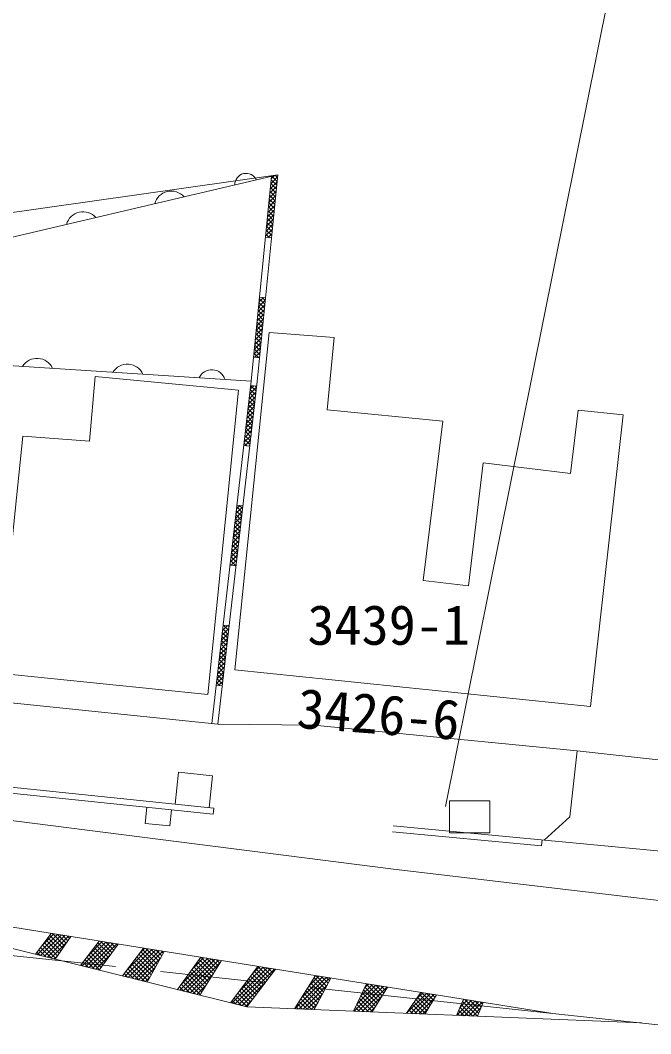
# Model space of a CAD drawing. Units: millimetres, scale not verified. Extents: x 40000 to 680000, y 20000 to 380000.
# Drawn here: x 184803 to 205702, y 281727 to 315337 of the extents above; entities that cross this region are included whole.
import ezdxf
from ezdxf.enums import TextEntityAlignment as Align

# ---------------------------------------------------------------- set-up
doc = ezdxf.new("R2010")
doc.units = ezdxf.units.MM
doc.header["$LTSCALE"] = 1000
doc.linetypes.add('CHAIN', pattern=[18.5, 12, -1.5, 3.5, -1.5])
for name, color, linetype, lineweight in [('M-BGD', 7, 'Continuous', 13), ('M-BMK', 2, 'CHAIN', 13), ('M-STR-STRC', 7, 'Continuous', 13)]:
    doc.layers.add(name, color=color, linetype=linetype, lineweight=lineweight)
doc.styles.add('ＭＳ ゴシック', font='')
doc.styles.get('ＭＳ ゴシック').set_extended_font_data('MS Gothic')

msp = doc.modelspace()

# ---------------------------------------------------------------- linework, layer by layer
at = {"layer": 'M-BGD'}
for p, q in [((176493, 307830), (193339, 310210)), ((193339, 310210), (177391, 306464)), ((193133, 310162), (192457, 303373)), ((193339, 310210), (192656, 303352)), ((193093, 309761), (193316, 309984)), ((193109, 309918), (193332, 310142)), ((193292, 309737), (193109, 309920)), ((193304, 309866), (193122, 310049)), ((193124, 310075), (193234, 310186)), ((193317, 309995), (193147, 310165)), ((193330, 310123), (193261, 310192)), ((193062, 309447), (193285, 309670)), ((193077, 309604), (193301, 309827)), ((193266, 309480), (193083, 309663)), ((193279, 309609), (193096, 309792)), ((193030, 309133), (193254, 309356)), ((193228, 309094), (193045, 309277)), ((193046, 309290), (193269, 309513)), ((193240, 309223), (193058, 309406)), ((193253, 309352), (193070, 309534)), ((192983, 308662), (193207, 308885)), ((192999, 308819), (193222, 309042)), ((193189, 308708), (193006, 308891)), ((193015, 308976), (193238, 309199)), ((193202, 308837), (193019, 309020)), ((193215, 308966), (193032, 309148)), ((192952, 308348), (193175, 308571)), ((192968, 308505), (193191, 308728)), ((193163, 308451), (192981, 308634)), ((193176, 308580), (192993, 308763)), ((192937, 308191), (193160, 308414)), ((193058, 308133), (192942, 308248)), ((193138, 308194), (192955, 308377)), ((193151, 308323), (192968, 308505)), ((193023, 308136), (193144, 308257)), ((192932, 308145), (193131, 308125)), ((192687, 305680), (192910, 305903)), ((192702, 305837), (192925, 306060)), ((192899, 305790), (192716, 305973)), ((192718, 305994), (192866, 306142)), ((192911, 305919), (192729, 306102)), ((192733, 306151), (192737, 306155)), ((192734, 306155), (192933, 306135)), ((192924, 306047), (192826, 306146)), ((192655, 305365), (192878, 305589)), ((192671, 305523), (192894, 305746)), ((192860, 305404), (192677, 305587)), ((192873, 305533), (192690, 305716)), ((192886, 305662), (192703, 305844)), ((192624, 305051), (192847, 305275)), ((192822, 305018), (192639, 305201)), ((192640, 305208), (192863, 305432)), ((192834, 305147), (192652, 305330)), ((192847, 305276), (192664, 305459)), ((193056, 304985), (191913, 293798)), ((192593, 304737), (192816, 304960)), ((192608, 304894), (192832, 305117)), ((192796, 304761), (192613, 304944)), ((192809, 304890), (192626, 305073)), ((195206, 304820), (193056, 304985)), ((192561, 304423), (192785, 304646)), ((192758, 304375), (192575, 304558)), ((192577, 304580), (192800, 304803)), ((192770, 304504), (192588, 304687)), ((192783, 304633), (192600, 304815)), ((194972, 302416), (195206, 304820)), ((192456, 303365), (177192, 304358)), ((192545, 304164), (192536, 304172)), ((192546, 304266), (192769, 304489)), ((192702, 304148), (192549, 304301)), ((192745, 304247), (192562, 304430)), ((192582, 304160), (192753, 304332)), ((192710, 304148), (192738, 304175)), ((192536, 304165), (192735, 304145)), ((187290, 303525), (187094, 301383)), ((192033, 303068), (187290, 303525)), ((192457, 303373), (191158, 292018)), ((192656, 303352), (191357, 291995)), ((192407, 302938), (192634, 303165)), ((192425, 303098), (192543, 303215)), ((192620, 303040), (192439, 303221)), ((192440, 303227), (192639, 303204)), ((192635, 303167), (192592, 303210)), ((191018, 292982), (192033, 303068)), ((192371, 302619), (192598, 302846)), ((192389, 302778), (192616, 303006)), ((192577, 302659), (192396, 302840)), ((192591, 302786), (192410, 302967)), ((192606, 302913), (192425, 303094)), ((192334, 302299), (192561, 302527)), ((192352, 302459), (192580, 302686)), ((192547, 302405), (192367, 302586)), ((192562, 302532), (192381, 302713)), ((192298, 301980), (192525, 302207)), ((192316, 302140), (192543, 302367)), ((192504, 302025), (192323, 302205)), ((192518, 302152), (192338, 302332)), ((192533, 302279), (192352, 302459)), ((198807, 302047), (194972, 302416)), ((203301, 302402), (203042, 300310)), ((204790, 302251), (203301, 302402)), ((203711, 292580), (204790, 302251)), ((192261, 301661), (192488, 301888)), ((192279, 301820), (192507, 302048)), ((192460, 301644), (192280, 301825)), ((192475, 301771), (192294, 301952)), ((192489, 301898), (192309, 302078)), ((198164, 296756), (198807, 302047)), ((184890, 301539), (184072, 293687)), ((187094, 301383), (184890, 301539)), ((192224, 301341), (192452, 301569)), ((192243, 301501), (192470, 301728)), ((192431, 301390), (192251, 301571)), ((192446, 301517), (192265, 301698)), ((192213, 301240), (192412, 301217)), ((192310, 301229), (192222, 301317)), ((192417, 301263), (192236, 301444)), ((192260, 301235), (192433, 301409)), ((192386, 301220), (192415, 301249)), ((200151, 300655), (199657, 296585)), ((203042, 300310), (200151, 300655)), ((191954, 298978), (192181, 299205)), ((191972, 299137), (192078, 299243)), ((192160, 299015), (191979, 299196)), ((191986, 299253), (192184, 299230)), ((192174, 299142), (192073, 299243)), ((191918, 298658), (192145, 298886)), ((191936, 298818), (192163, 299045)), ((192116, 298635), (191936, 298815)), ((192131, 298762), (191950, 298942)), ((192145, 298888), (191965, 299069)), ((191881, 298339), (192108, 298566)), ((191899, 298499), (192127, 298726)), ((192087, 298381), (191907, 298562)), ((192102, 298508), (191921, 298688)), ((191845, 298020), (192072, 298247)), ((191863, 298179), (192090, 298407)), ((192044, 298000), (191863, 298181)), ((192058, 298127), (191878, 298308)), ((192073, 298254), (191892, 298435)), ((191808, 297700), (192035, 297927)), ((192000, 297619), (191819, 297800)), ((191826, 297860), (192054, 298087)), ((192015, 297746), (191834, 297927)), ((192029, 297873), (191848, 298054)), ((191772, 297381), (191999, 297608)), ((191790, 297540), (192017, 297768)), ((191971, 297366), (191790, 297546)), ((191986, 297493), (191805, 297673)), ((191758, 297266), (191957, 297243)), ((191792, 297262), (191761, 297292)), ((191951, 297244), (191776, 297419)), ((191794, 297262), (191981, 297448)), ((191921, 297247), (191962, 297289)), ((199657, 296585), (198164, 296756)), ((191493, 294942), (191720, 295169)), ((191511, 295101), (191672, 295263)), ((191697, 294970), (191516, 295151)), ((191529, 295261), (191546, 295277)), ((191531, 295279), (191730, 295256)), ((191712, 295097), (191531, 295278)), ((191726, 295224), (191689, 295261)), ((191456, 294622), (191683, 294849)), ((191654, 294590), (191473, 294770)), ((191474, 294782), (191702, 295009)), ((191668, 294717), (191487, 294897)), ((191683, 294844), (191502, 295024)), ((191419, 294303), (191647, 294530)), ((191438, 294462), (191665, 294690)), ((191625, 294336), (191444, 294517)), ((191639, 294463), (191458, 294643)), ((191383, 293983), (191610, 294211)), ((191581, 293955), (191400, 294136)), ((191401, 294143), (191629, 294370)), ((191596, 294082), (191415, 294263)), ((191610, 294209), (191429, 294390)), ((191346, 293664), (191574, 293891)), ((191537, 293574), (191357, 293755)), ((191365, 293824), (191592, 294051)), ((191552, 293701), (191371, 293882)), ((191567, 293828), (191386, 294009)), ((191913, 293798), (203711, 292580)), ((177426, 293428), (191357, 291995)), ((184072, 293687), (191018, 292982)), ((191310, 293345), (191537, 293572)), ((191328, 293504), (191555, 293732)), ((191508, 293321), (191328, 293501)), ((191523, 293448), (191342, 293628)), ((191304, 293292), (191503, 293269)), ((191408, 293280), (191313, 293374)), ((191389, 293282), (191519, 293412)), ((191357, 291995), (194529, 291958)), ((194529, 291958), (203268, 291110)), ((203026, 288921), (203268, 291110)), ((203268, 291110), (209851, 290364)), ((177917, 290582), (191219, 289212)), ((190049, 290396), (189941, 289343)), ((190049, 290396), (191172, 290281)), ((177896, 290383), (191198, 289013)), ((191172, 290281), (191064, 289228)), ((177931, 289642), (197170, 287180)), ((188943, 288704), (188998, 289239)), ((189763, 288620), (189818, 289155)), ((191219, 289212), (191198, 289013)), ((203026, 288921), (202174, 288146)), ((188943, 288704), (189763, 288620)), ((197145, 288421), (202079, 287954)), ((197163, 288620), (206034, 287781)), ((202079, 287954), (202098, 288153)), ((197170, 287180), (209360, 285741)), ((177190, 286432), (202395, 282407)), ((185305, 284362), (185831, 285052)), ((185363, 284347), (186036, 285020)), ((185525, 284651), (185914, 285039)), ((186268, 284645), (185866, 285047)), ((186325, 284729), (186034, 285020)), ((185476, 284319), (186157, 285000)), ((185590, 284291), (186279, 284981)), ((186037, 284310), (185599, 284748)), ((186095, 284394), (185660, 284828)), ((185703, 284263), (186401, 284961)), ((186152, 284478), (185721, 284909)), ((186210, 284561), (185782, 284989)), ((185816, 284235), (186357, 284776)), ((185961, 284199), (186476, 284949)), ((186383, 284813), (186203, 284993)), ((186440, 284897), (186371, 284966)), ((186804, 283989), (187416, 284799)), ((186856, 283976), (187643, 284763)), ((186969, 283948), (187765, 284744)), ((187040, 284302), (187521, 284783)), ((187083, 283920), (187887, 284724)), ((187196, 283892), (188009, 284705)), ((187784, 284338), (187376, 284746)), ((187420, 283836), (188046, 284699)), ((187843, 284420), (187474, 284790)), ((187903, 284502), (187642, 284763)), ((187962, 284584), (187810, 284736)), ((188022, 284666), (187978, 284709)), ((184460, 284572), (192309, 282621)), ((185458, 284324), (185355, 284427)), ((185646, 284277), (185416, 284507)), ((185834, 284230), (185477, 284587)), ((185980, 284226), (185538, 284668)), ((187487, 283928), (187072, 284343)), ((187546, 284010), (187133, 284424)), ((187606, 284092), (187193, 284505)), ((187665, 284174), (187254, 284585)), ((187725, 284256), (187315, 284666)), ((188886, 284565), (188189, 283645)), ((188269, 283625), (189164, 284520)), ((188317, 283814), (189042, 284540)), ((188382, 283597), (189286, 284501)), ((188496, 283569), (189408, 284481)), ((188609, 283540), (189530, 284462)), ((189238, 283858), (188733, 284363)), ((188761, 284400), (188921, 284559)), ((189289, 283948), (188794, 284443)), ((189340, 284038), (188855, 284524)), ((189391, 284129), (188969, 284551)), ((189575, 284455), (189004, 283442)), ((189442, 284219), (189137, 284524)), ((189493, 284310), (189305, 284498)), ((189544, 284400), (189474, 284471)), ((185929, 284207), (186047, 284324)), ((186879, 283970), (186828, 284021)), ((187067, 283924), (186889, 284102)), ((187255, 283877), (186950, 284182)), ((187427, 283847), (187011, 284263)), ((187309, 283864), (187785, 284339)), ((189035, 283496), (188489, 284041)), ((189086, 283586), (188550, 284122)), ((189137, 283677), (188611, 284202)), ((189187, 283767), (188672, 284282)), ((188722, 283512), (189459, 284249)), ((190783, 284262), (190013, 283191)), ((190091, 283172), (191126, 284207)), ((190126, 283348), (191004, 284226)), ((190204, 283144), (191248, 284187)), ((190317, 283116), (191370, 284168)), ((190431, 283088), (191432, 284089)), ((190489, 283853), (190882, 284246)), ((191090, 283546), (190612, 284024)), ((191145, 283633), (190671, 284107)), ((191200, 283720), (190731, 284189)), ((191472, 284152), (190751, 283008)), ((191254, 283807), (190802, 284259)), ((191309, 283893), (190971, 284232)), ((191364, 283980), (191139, 284205)), ((191418, 284067), (191307, 284178)), ((188363, 283602), (188245, 283719)), ((188551, 283555), (188306, 283800)), ((188739, 283508), (188367, 283880)), ((188928, 283461), (188428, 283961)), ((188836, 283484), (189276, 283925)), ((190872, 283199), (190376, 283695)), ((190926, 283286), (190435, 283778)), ((190981, 283373), (190494, 283860)), ((190544, 283059), (191192, 283707)), ((191036, 283459), (190553, 283942)), ((192674, 283960), (191776, 282753)), ((191815, 282743), (192982, 283910)), ((191929, 282715), (193104, 283891)), ((192042, 282687), (193226, 283872)), ((192044, 283114), (192860, 283930)), ((193265, 283865), (192309, 282621)), ((192456, 283667), (192738, 283949)), ((192866, 283346), (192494, 283718)), ((192928, 283426), (192555, 283799)), ((192989, 283506), (192615, 283881)), ((193051, 283586), (192678, 283959)), ((193112, 283666), (192846, 283932)), ((193173, 283746), (193014, 283905)), ((193235, 283826), (193183, 283878)), ((188949, 283456), (189094, 283601)), ((190413, 283092), (190139, 283366)), ((190602, 283045), (190198, 283449)), ((190762, 283026), (190257, 283531)), ((190817, 283112), (190316, 283613)), ((192155, 282659), (192946, 283450)), ((192621, 283026), (192253, 283394)), ((192682, 283106), (192313, 283475)), ((192744, 283186), (192374, 283556)), ((192805, 283266), (192434, 283637)), ((194591, 283654), (193891, 282556)), ((193907, 282555), (194948, 283597)), ((194043, 282550), (195070, 283577)), ((194111, 282901), (194826, 283616)), ((194179, 282544), (194971, 283336)), ((194360, 283292), (194704, 283636)), ((194810, 283028), (194433, 283405)), ((194858, 283121), (194488, 283491)), ((194907, 283214), (194543, 283578)), ((195094, 283573), (194550, 282529)), ((194955, 283307), (194612, 283650)), ((195004, 283400), (194780, 283623)), ((195052, 283493), (194948, 283597)), ((196281, 283384), (195849, 282476)), ((195958, 282706), (196587, 283335)), ((196086, 282976), (196465, 283354)), ((196215, 283245), (196343, 283374)), ((196746, 282900), (196274, 283371)), ((196800, 282987), (196426, 283361)), ((196853, 283075), (196594, 283334)), ((190037, 283185), (190020, 283202)), ((190225, 283139), (190080, 283284)), ((190657, 283031), (190951, 283325)), ((192375, 282706), (192011, 283070)), ((192436, 282786), (192072, 283151)), ((192498, 282866), (192132, 283232)), ((192559, 282946), (192192, 283313)), ((194616, 282656), (194212, 283060)), ((194665, 282749), (194268, 283146)), ((194314, 282539), (194817, 283041)), ((194713, 282842), (194323, 283232)), ((194762, 282935), (194378, 283319)), ((195869, 282475), (196709, 283315)), ((196005, 282470), (196831, 283296)), ((196584, 282637), (196138, 283083)), ((196141, 282464), (196953, 283276)), ((196638, 282725), (196183, 283179)), ((196692, 282812), (196229, 283275)), ((196975, 283273), (196469, 282451)), ((196907, 283162), (196763, 283307)), ((196961, 283250), (196931, 283280)), ((198080, 283096), (197603, 282404)), ((197606, 282404), (198269, 283066)), ((197742, 282399), (198391, 283047)), ((197878, 282393), (198512, 283027)), ((197909, 282848), (198147, 283086)), ((198390, 282668), (198032, 283026)), ((198444, 282756), (198107, 283092)), ((198602, 283013), (198213, 282379)), ((198498, 282843), (198276, 283065)), ((198551, 282931), (198444, 283038)), ((191946, 282711), (191830, 282827)), ((192134, 282664), (191891, 282908)), ((192314, 282626), (191951, 282989)), ((192268, 282631), (192478, 282841)), ((194162, 282545), (193992, 282714)), ((194309, 282539), (194047, 282801)), ((194456, 282533), (194102, 282887)), ((194568, 282563), (194157, 282973)), ((194450, 282533), (194663, 282746)), ((196194, 282462), (195955, 282700)), ((196341, 282456), (196001, 282796)), ((196476, 282462), (196047, 282892)), ((196530, 282550), (196092, 282988)), ((196276, 282458), (196790, 282972)), ((198109, 282384), (197801, 282691)), ((198229, 282405), (197859, 282775)), ((198282, 282493), (197916, 282859)), ((198336, 282580), (197974, 282943)), ((198014, 282387), (198542, 282916)), ((199494, 282871), (199268, 282336)), ((199273, 282348), (199754, 282829)), ((199377, 282593), (199632, 282849)), ((199397, 282331), (199876, 282810)), ((199808, 282314), (199422, 282700)), ((199955, 282308), (199464, 282799)), ((199481, 282839), (199510, 282868)), ((199533, 282325), (199998, 282790)), ((199998, 282406), (199541, 282863)), ((199669, 282320), (200120, 282771)), ((200040, 282506), (199710, 282836)), ((200083, 282605), (199878, 282809)), ((200151, 282766), (199956, 282308)), ((200125, 282704), (200046, 282783)), ((192309, 282621), (205405, 282085)), ((194014, 282551), (193937, 282628)), ((195899, 282474), (195864, 282508)), ((196046, 282468), (195910, 282604)), ((196412, 282453), (196563, 282604)), ((197666, 282402), (197628, 282440)), ((197814, 282396), (197685, 282524)), ((197961, 282390), (197743, 282608)), ((198150, 282382), (198317, 282549)), ((199365, 282332), (199296, 282402)), ((199513, 282326), (199338, 282501)), ((199660, 282320), (199380, 282600)), ((199805, 282314), (200074, 282583)), ((199941, 282309), (199968, 282336))]:
    msp.add_line(p, q, dxfattribs=at)
msp.add_lwpolyline([(199030, 288388), (200364, 288388), (200364, 289447), (199030, 289447)], close=True, dxfattribs=at)
for centre, radius, start, end in [((192289, 309889), 372, 24.4033, 182.0379), ((189807, 309106), 567, 41.2931, 165.1481), ((186886, 308420), 567, 41.2931, 165.1481), ((185360, 303559), 567, 24.3515, 148.2065), ((188354, 303365), 567, 24.3515, 148.2065), ((191151, 303288), 461, 16.7533, 155.8047)]:
    msp.add_arc(centre, radius, start, end, dxfattribs=at)
at = {"layer": 'M-BMK'}
msp.add_line((176030, 285229), (208750, 281727), dxfattribs=at)
at = {"layer": 'M-STR-STRC'}
msp.add_line((198903, 289265), (205087, 320058), dxfattribs=at)

# ---------------------------------------------------------------- texts
at = {"layer": 'M-BGD', "style": 'ＭＳ ゴシック'}
msp.add_text('3439-1', height=1320, dxfattribs=at).set_placement((194322, 295286), align=Align.MIDDLE_LEFT)
msp.add_text('3426-6', height=1320, rotation=355.697, dxfattribs=at).set_placement((193995, 292532), align=Align.MIDDLE_LEFT)

doc.saveas('drawing.dxf')
